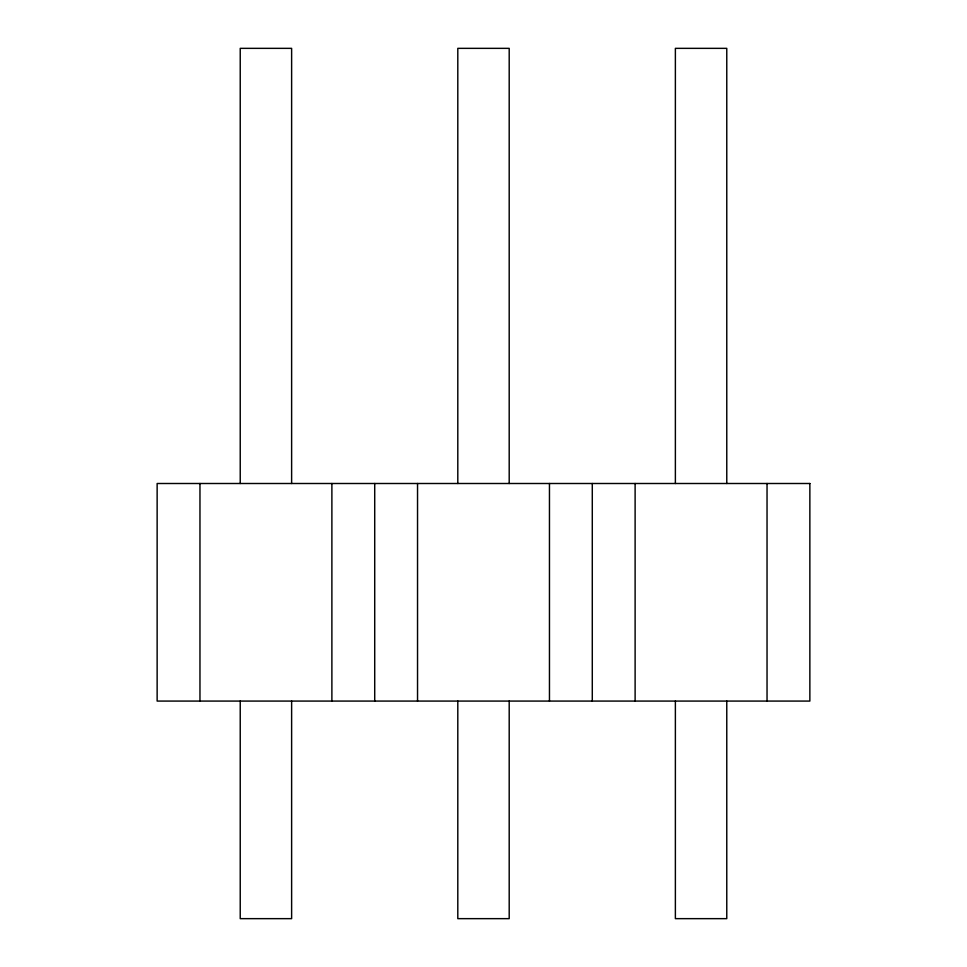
<?xml version="1.0" encoding="UTF-8"?>
<svg xmlns="http://www.w3.org/2000/svg" width="967" height="967" viewBox="0 0 967 967"><rect width="100%" height="100%" fill="white"/><g stroke="black" fill="none" stroke-linecap="round" stroke-linejoin="round"><path stroke-width="1.45" d="M767.036 483.5L767.036 701.075M726.773 483.5L726.773 48.35L675.377 48.35L675.377 483.5M726.773 701.075L726.773 918.65L675.377 918.65L675.377 701.075M635.114 483.5L635.114 701.075M592.288 483.5L592.288 701.075M549.461 483.5L549.461 701.075M509.198 483.5L509.198 48.35L457.802 48.35L457.802 483.5M509.198 701.075L509.198 918.65L457.802 918.65L457.802 701.075M417.539 483.5L417.539 701.075M374.712 483.5L374.712 701.075M331.886 483.5L331.886 701.075M291.623 483.5L291.623 48.35L240.227 48.35L240.227 483.5M291.623 701.075L291.623 918.65L240.227 918.65L240.227 701.075M199.964 483.5L199.964 701.075M809.862 483.5L157.137 483.5L157.137 701.075L809.862 701.075L809.862 483.5"/></g></svg>
